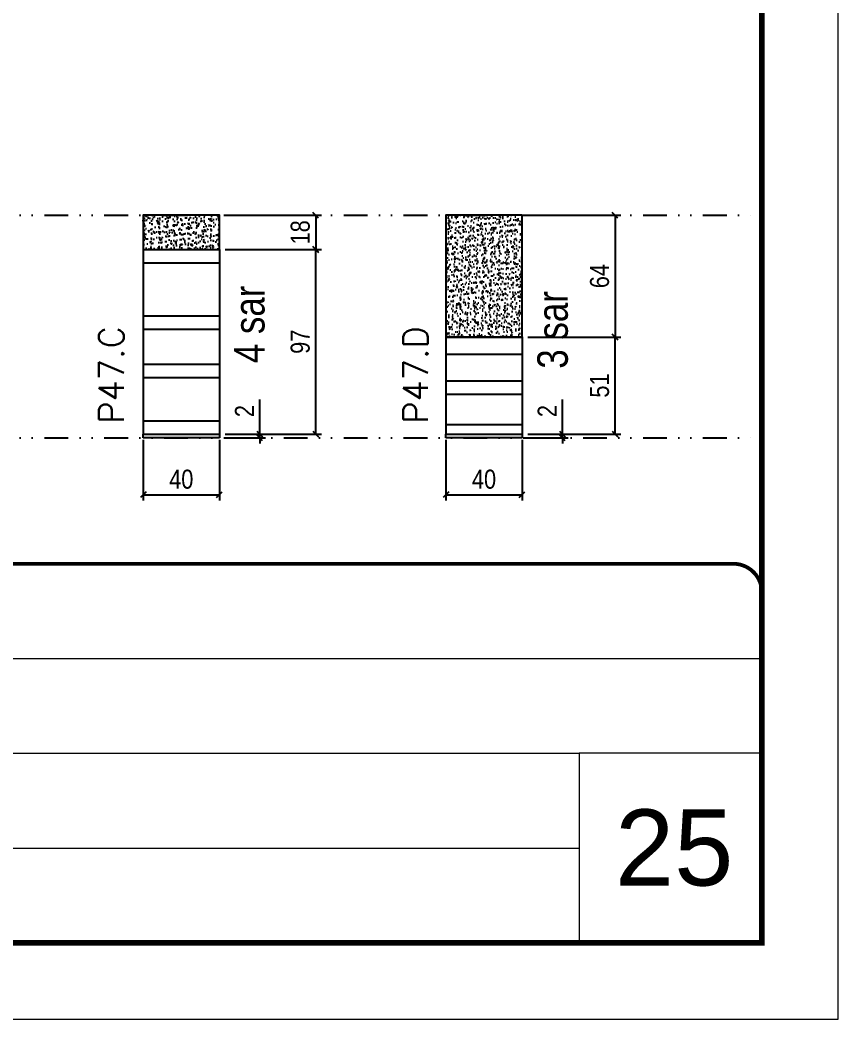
# Model space of a CAD drawing. Extents: x 808 to 7089, y -98 to 17032.
# Drawn here: x 1863 to 2293, y 9091 to 9616 of the extents above; entities that cross this region are included whole.
import ezdxf

# ---------------------------------------------------------------- set-up
doc = ezdxf.new("R2010")
doc.units = 0
for name, pattern in [('CONTINUO', [0]), ('DASHED', [0.75, 0.5, -0.25]), ('DIVIDE2', [0.625, 0.25, -0.125, 0, -0.125, 0, -0.125])]:
    doc.linetypes.add(name, pattern=pattern)
for name, color, linetype, lineweight in [('CARIMBO', 255, 'Continuous', 9), ('Folhas', 255, 'Continuous', 9), ('SARRAFO DE PRESSAO', 251, 'DASHED', 9), ('Texto Seção', 7, 'Continuous', 15)]:
    doc.layers.add(name, color=color, linetype=linetype, lineweight=lineweight)
for name, color, linetype in [('COTA', 241, 'Continuous'), ('NOMENCLATURA', 7, 'Continuous'), ('Nível', 160, 'Continuous'), ('Painéis', 200, 'Continuous'), ('SARR_2.2x7', 40, 'Continuous')]:
    doc.layers.add(name, color=color, linetype=linetype)
doc.styles.add('ARIAL', font='arial.ttf')
doc.styles.add('ARIAL_NARROW', font='ARIALN.TTF', dxfattribs={"height": 0.2})
doc.styles.add('COTA TECNICA', font='techl___.ttf', dxfattribs={"height": 10})
doc.styles.add('COTA TECNICA-50', font='techl___.ttf', dxfattribs={"height": 10})
doc.styles.add('REGUA-120', font='ROMANS.shx', dxfattribs={"height": 15})
doc.dimstyles.new('COTA PAINEL-50', dxfattribs={"dimtxt": 10, "dimasz": 3, "dimexe": 3, "dimexo": 3, "dimgap": 3, "dimtad": 1, "dimdec": 1, "dimzin": 12, "dimdsep": 46, "dimtxsty": 'COTA TECNICA-50', "dimblk1": 'OBLIQUE', "dimblk2": 'OBLIQUE', "dimsah": 1, "dimcen": 0.9, "dimclrd": 4, "dimclre": 4, "dimclrt": 240, "dimadec": 1, "dimazin": 3, "dimtfac": 1, "dimtdec": 1, "dimtmove": 0, "dimatfit": 3, "dimfxl": 1, "dimtolj": 1, "dimtzin": 12, "dimarcsym": 0})
doc.dimstyles.new('PAINEL', dxfattribs={"dimtxt": 10, "dimasz": 3, "dimexe": 3, "dimexo": 3, "dimgap": 3, "dimtad": 1, "dimdec": 1, "dimzin": 12, "dimdsep": 46, "dimtxsty": 'COTA TECNICA', "dimblk1": 'OBLIQUE', "dimblk2": 'OBLIQUE', "dimsah": 1, "dimcen": 0.9, "dimclrd": 4, "dimclre": 4, "dimclrt": 240, "dimadec": 1, "dimazin": 3, "dimtfac": 1, "dimtdec": 1, "dimtmove": 0, "dimatfit": 3, "dimfxl": 1, "dimtolj": 1, "dimtzin": 12, "dimarcsym": 0})

# ---------------------------------------------------------------- blocks, each defined once
blk = doc.blocks.new('9999999999')
at = {"color": 30, "linetype": 'CONTINUO'}
for p, q in [((98564.56, 34379.64), (99583.98, 34379.64)), ((98564.56, 34329.83), (99487.98, 34329.83)), ((99583.98, 34329.83), (99487.98, 34329.83)), ((99487.98, 34329.83), (99487.98, 34230.21)), ((98564.56, 34280.02), (99487.98, 34280.02))]:
    blk.add_line(p, q, dxfattribs=at)
at = {"color": 30, "linetype": 'CONTINUO', "const_width": 2}
blk.add_lwpolyline([(99583.98, 34230.21), (99583.98, 34414.45, 0.414214), (99568.98, 34429.45), (98228.98, 34429.45, 0.414214), (98213.98, 34414.45), (98213.98, 34245.21, 0.414214), (98228.98, 34230.21), (99583.98, 34230.21)], format="xyb", dxfattribs=at)
at = {"layer": 'Folhas'}
blk.add_lwpolyline([(98138.98, 34190.21), (99623.98, 34190.21), (99623.98, 35240.21), (98138.98, 35240.21)], close=True, dxfattribs=at)
at = {"layer": 'Folhas', "color": 30, "const_width": 3}
blk.add_lwpolyline([(98213.98, 34230.21), (99583.98, 34230.21), (99583.98, 35200.21), (98213.98, 35200.21)], close=True, dxfattribs=at)
blk = doc.blocks.new('_Oblique')
at = {"color": 0, "linetype": 'ByBlock', "lineweight": -2}
blk.add_line((-0.5, -0.5), (0.5, 0.5), dxfattribs=at)
blk = doc.blocks.new('*D1779')
at = {"layer": 'COTA', "color": 4, "lineweight": -2, "transparency": 16777216}
for p, q in [((2087.2, 9395.44), (2087.2, 9363.55)), ((2127.2, 9395.44), (2127.2, 9363.55)), ((2087.2, 9366.55), (2127.2, 9366.55))]:
    blk.add_line(p, q, dxfattribs=at)
at = {"layer": 'Defpoints', "color": 0, "transparency": 16777216}
for p in [(2087.2, 9398.44), (2127.2, 9398.44), (2127.2, 9366.55)]:
    blk.add_point(p, dxfattribs=at)
at = {"layer": 'COTA', "color": 4, "lineweight": -2, "transparency": 16777216, "xscale": 3, "yscale": 3, "zscale": 3, "rotation": 180}
blk.add_blockref('_Oblique', (2087.2, 9366.55), dxfattribs=at)
at = {"layer": 'COTA', "color": 4, "lineweight": -2, "transparency": 16777216, "xscale": 3, "yscale": 3, "zscale": 3}
blk.add_blockref('_Oblique', (2127.2, 9366.55), dxfattribs=at)
at = {"layer": 'COTA', "color": 240, "transparency": 16777216, "insert": (2107.2, 9374.65), "char_height": 10, "attachment_point": 5, "style": 'COTA TECNICA'}
blk.add_mtext('\\A1;40', dxfattribs=at)
blk = doc.blocks.new('*D1780')
at = {"layer": 'COTA', "color": 4, "lineweight": -2, "transparency": 16777216}
for p, q in [((2148.39, 9398.44), (2148.39, 9416.55)), ((2130.2, 9398.44), (2151.39, 9398.44)), ((2148.39, 9396.44), (2148.39, 9398.44)), ((2130.2, 9396.44), (2151.39, 9396.44)), ((2148.39, 9396.44), (2148.39, 9393.44))]:
    blk.add_line(p, q, dxfattribs=at)
at = {"layer": 'Defpoints', "color": 0, "transparency": 16777216}
for p in [(2127.2, 9398.44), (2148.39, 9398.44), (2127.2, 9396.44)]:
    blk.add_point(p, dxfattribs=at)
at = {"layer": 'COTA', "color": 4, "lineweight": -2, "transparency": 16777216, "xscale": 3, "yscale": 3, "zscale": 3}
for p, rotation in [((2148.39, 9398.44), 270), ((2148.39, 9396.44), 90)]:
    blk.add_blockref('_Oblique', p, dxfattribs=dict(at, rotation=rotation))
at = {"layer": 'COTA', "color": 240, "transparency": 16777216, "insert": (2140.39, 9410.5), "char_height": 10, "attachment_point": 5, "rotation": 90, "style": 'COTA TECNICA-50'}
blk.add_mtext('\\A1;2', dxfattribs=at)
blk = doc.blocks.new('*D1805')
at = {"layer": 'COTA', "color": 4, "linetype": 'ByBlock', "lineweight": -2, "transparency": 16777216}
for p, q in [((2130.2, 9513.44), (2179.04, 9513.44)), ((2176.04, 9513.44), (2176.04, 9449.42)), ((2130.2, 9449.42), (2179.04, 9449.42))]:
    blk.add_line(p, q, dxfattribs=at)
at = {"layer": 'Defpoints', "color": 0, "linetype": 'ByBlock', "transparency": 16777216}
for p in [(2127.2, 9513.44), (2127.2, 9449.42), (2176.04, 9449.42)]:
    blk.add_point(p, dxfattribs=at)
at = {"layer": 'COTA', "color": 4, "linetype": 'ByBlock', "lineweight": -2, "transparency": 16777216, "xscale": 3, "yscale": 3, "zscale": 3}
for p, rotation in [((2176.04, 9513.44), 90), ((2176.04, 9449.42), 270)]:
    blk.add_blockref('_Oblique', p, dxfattribs=dict(at, rotation=rotation))
at = {"layer": 'COTA', "color": 240, "linetype": 'ByBlock', "transparency": 16777216, "insert": (2167.94, 9481.43), "char_height": 10, "attachment_point": 5, "rotation": 90, "style": 'COTA TECNICA'}
blk.add_mtext('\\A1;64', dxfattribs=at)
blk = doc.blocks.new('*D1781')
at = {"layer": 'COTA', "color": 4, "lineweight": -2, "transparency": 16777216}
for p, q in [((2130.2, 9449.42), (2179.04, 9449.42)), ((2176.04, 9398.44), (2176.04, 9449.42)), ((2130.2, 9398.44), (2179.04, 9398.44))]:
    blk.add_line(p, q, dxfattribs=at)
at = {"layer": 'Defpoints', "color": 0, "transparency": 16777216}
for p in [(2127.2, 9449.42), (2176.04, 9449.42), (2127.2, 9398.44)]:
    blk.add_point(p, dxfattribs=at)
at = {"layer": 'COTA', "color": 4, "lineweight": -2, "transparency": 16777216, "xscale": 3, "yscale": 3, "zscale": 3}
for p, rotation in [((2176.04, 9449.42), 90), ((2176.04, 9398.44), 270)]:
    blk.add_blockref('_Oblique', p, dxfattribs=dict(at, rotation=rotation))
at = {"layer": 'COTA', "color": 240, "transparency": 16777216, "insert": (2167.93, 9423.93), "char_height": 10, "attachment_point": 5, "rotation": 90, "style": 'COTA TECNICA-50'}
blk.add_mtext('\\A1;51', dxfattribs=at)
blk = doc.blocks.new('*D1788')
at = {"layer": 'COTA', "color": 4, "lineweight": -2, "transparency": 16777216}
for p, q in [((1928.17, 9395.44), (1928.17, 9363.55)), ((1968.17, 9395.44), (1968.17, 9363.55)), ((1928.17, 9366.55), (1968.17, 9366.55))]:
    blk.add_line(p, q, dxfattribs=at)
at = {"layer": 'Defpoints', "color": 0, "transparency": 16777216}
for p in [(1928.17, 9398.44), (1968.17, 9398.44), (1968.17, 9366.55)]:
    blk.add_point(p, dxfattribs=at)
at = {"layer": 'COTA', "color": 4, "lineweight": -2, "transparency": 16777216, "xscale": 3, "yscale": 3, "zscale": 3, "rotation": 180}
blk.add_blockref('_Oblique', (1928.17, 9366.55), dxfattribs=at)
at = {"layer": 'COTA', "color": 4, "lineweight": -2, "transparency": 16777216, "xscale": 3, "yscale": 3, "zscale": 3}
blk.add_blockref('_Oblique', (1968.17, 9366.55), dxfattribs=at)
at = {"layer": 'COTA', "color": 240, "transparency": 16777216, "insert": (1948.17, 9374.65), "char_height": 10, "attachment_point": 5, "style": 'COTA TECNICA'}
blk.add_mtext('\\A1;40', dxfattribs=at)
blk = doc.blocks.new('*D1789')
at = {"layer": 'COTA', "color": 4, "lineweight": -2, "transparency": 16777216}
for p, q in [((1989.37, 9398.44), (1989.37, 9416.55)), ((1971.17, 9398.44), (1992.37, 9398.44)), ((1989.37, 9396.44), (1989.37, 9398.44)), ((1971.17, 9396.44), (1992.37, 9396.44)), ((1989.37, 9396.44), (1989.37, 9393.44))]:
    blk.add_line(p, q, dxfattribs=at)
at = {"layer": 'Defpoints', "color": 0, "transparency": 16777216}
for p in [(1968.17, 9398.44), (1989.37, 9398.44), (1968.17, 9396.44)]:
    blk.add_point(p, dxfattribs=at)
at = {"layer": 'COTA', "color": 4, "lineweight": -2, "transparency": 16777216, "xscale": 3, "yscale": 3, "zscale": 3}
for p, rotation in [((1989.37, 9398.44), 270), ((1989.37, 9396.44), 90)]:
    blk.add_blockref('_Oblique', p, dxfattribs=dict(at, rotation=rotation))
at = {"layer": 'COTA', "color": 240, "transparency": 16777216, "insert": (1981.37, 9410.5), "char_height": 10, "attachment_point": 5, "rotation": 90, "style": 'COTA TECNICA-50'}
blk.add_mtext('\\A1;2', dxfattribs=at)
blk = doc.blocks.new('*D1806')
at = {"layer": 'COTA', "color": 4, "linetype": 'ByBlock', "lineweight": -2, "transparency": 16777216}
for p, q in [((1971.17, 9513.44), (2021.8, 9513.44)), ((2018.8, 9513.44), (2018.8, 9495.42)), ((1971.17, 9495.42), (2021.8, 9495.42))]:
    blk.add_line(p, q, dxfattribs=at)
at = {"layer": 'Defpoints', "color": 0, "linetype": 'ByBlock', "transparency": 16777216}
for p in [(1968.17, 9513.44), (1968.17, 9495.42), (2018.8, 9495.42)]:
    blk.add_point(p, dxfattribs=at)
at = {"layer": 'COTA', "color": 4, "linetype": 'ByBlock', "lineweight": -2, "transparency": 16777216, "xscale": 3, "yscale": 3, "zscale": 3}
for p, rotation in [((2018.8, 9513.44), 90), ((2018.8, 9495.42), 270)]:
    blk.add_blockref('_Oblique', p, dxfattribs=dict(at, rotation=rotation))
at = {"layer": 'COTA', "color": 240, "linetype": 'ByBlock', "transparency": 16777216, "insert": (2010.71, 9504.43), "char_height": 10, "attachment_point": 5, "rotation": 90, "style": 'COTA TECNICA'}
blk.add_mtext('\\A1;18', dxfattribs=at)
blk = doc.blocks.new('*D1807')
at = {"layer": 'COTA', "color": 4, "lineweight": -2, "transparency": 16777216}
for p, q in [((1971.17, 9495.44), (2021.8, 9495.44)), ((2018.8, 9398.44), (2018.8, 9495.44)), ((1971.17, 9398.44), (2021.8, 9398.44))]:
    blk.add_line(p, q, dxfattribs=at)
at = {"layer": 'Defpoints', "color": 0, "transparency": 16777216}
for p in [(1968.17, 9495.44), (2018.8, 9495.44), (1968.17, 9398.44)]:
    blk.add_point(p, dxfattribs=at)
at = {"layer": 'COTA', "color": 4, "lineweight": -2, "transparency": 16777216, "xscale": 3, "yscale": 3, "zscale": 3}
for p, rotation in [((2018.8, 9495.44), 90), ((2018.8, 9398.44), 270)]:
    blk.add_blockref('_Oblique', p, dxfattribs=dict(at, rotation=rotation))
at = {"layer": 'COTA', "color": 240, "transparency": 16777216, "insert": (2010.7, 9446.94), "char_height": 10, "attachment_point": 5, "rotation": 90, "style": 'COTA TECNICA-50'}
blk.add_mtext('\\A1;97', dxfattribs=at)

msp = doc.modelspace()

# ---------------------------------------------------------------- hatches: boundary and pattern name
at = {"layer": 'COTA', "linetype": 'ByBlock'}
h = msp.add_hatch(dxfattribs=at)
h.set_pattern_fill('AR-CONC', color=256, scale=0.03)
h.set_pattern_definition([(50, (-1598.5, -4594.3004), (5.4655401, -0.4781726), [0.5715, -6.2865]), (355, (-1598.5, -4594.3004), (-1.0573026, 5.7317054), [0.4572, -5.0292175]), (100.451445, (-1598.0445, -4594.3403), (4.4082374, 5.2535326), [0.4857003, -5.3427073]), (46.1842, (-1598.5, -4592.7764), (8.1323712, -1.2612698), [0.85725, -9.42975]), (96.63556, (-1597.822, -4592.8815), (7.122124, 7.4227837), [0.7285507, -8.0140682]), (351.18415, (-1598.5, -4592.7764), (7.122124, 7.4227837), [0.685799, -7.543792]), (21, (-1597.738, -4593.1574), (4.5484317, -3.067956), [0.5715, -6.2865]), (326, (-1597.738, -4593.1574), (1.8540609, 5.525639), [0.4572, -5.0292]), (71.451445, (-1597.359, -4593.413), (6.4024926, 2.457683), [0.4857003, -5.3426981]), (37.5, (-1598.5, -4594.3004), (0.0926581, 2.53665117), [0, -4.96824, 0, -5.1054, 0, -5.04825]), (7.5, (-1598.5, -4594.3004), (2.0045899, 3.00541724), [0, -2.91084, 0, -4.85394, 0, -1.92405]), (327.5, (-1600.1993, -4594.3004), (4.06771786, -0.17186232), [0, -1.905, 0, -5.9436, 0, -7.8867]), (317.5, (-1600.9613, -4594.3004), (4.4438754, 0.7627947), [0, -2.4765, 0, -3.94716, 0, -5.6007])])
h.paths.add_polyline_path([(1928.17, 9495.44), (1968.17, 9495.44), (1968.17, 9513.44), (1928.17, 9513.44)])
h = msp.add_hatch(dxfattribs=at)
h.set_pattern_fill('AR-CONC', color=256, scale=0.03)
h.set_pattern_definition([(50, (-4768.5, -2321.15), (5.46554, -0.4781726), [0.5715, -6.2865]), (355, (-4768.5, -2321.15), (-1.0573026, 5.7317054), [0.4572, -5.0292175]), (100.451445, (-4768.0445, -2321.19), (4.4082374, 5.2535326), [0.4857003, -5.3427073]), (46.1842, (-4768.5, -2319.626), (8.1323712, -1.26127), [0.85725, -9.42975]), (96.63556, (-4767.822, -2319.731), (7.122124, 7.4227837), [0.7285507, -8.014068]), (351.18415, (-4768.5, -2319.626), (7.122124, 7.4227837), [0.685799, -7.543792]), (21, (-4767.738, -2320.007), (4.5484317, -3.067956), [0.5715, -6.2865]), (326, (-4767.738, -2320.007), (1.8540609, 5.525639), [0.4572, -5.0292]), (71.451445, (-4767.359, -2320.263), (6.4024926, 2.457683), [0.4857003, -5.3426981]), (37.5, (-4768.5, -2321.1502), (0.0926581, 2.53665117), [0, -4.96824, 0, -5.1054, 0, -5.04825]), (7.5, (-4768.5, -2321.1502), (2.0045899, 3.00541724), [0, -2.91084, 0, -4.85394, 0, -1.92405]), (327.5, (-4770.1993, -2321.1502), (4.06771786, -0.17186232), [0, -1.905, 0, -5.9436, 0, -7.8867]), (317.5, (-4770.9613, -2321.1502), (4.4438754, 0.7627947), [0, -2.4765, 0, -3.94716, 0, -5.6007])])
h.paths.add_polyline_path([(2087.2, 9449.44), (2127.2, 9449.44), (2127.2, 9513.44), (2087.2, 9513.44)])

# ---------------------------------------------------------------- linework, layer by layer
for points in [[(1928.17, 9495.42), (1968.17, 9495.42), (1968.17, 9513.44), (1928.17, 9513.44)], [(2087.2, 9449.42), (2127.2, 9449.42), (2127.2, 9513.44), (2087.2, 9513.44)]]:
    msp.add_lwpolyline(points, close=True, dxfattribs=at)
at = {"layer": 'Nível', "color": 4, "linetype": 'DIVIDE2', "ltscale": 50}
for p, q in [((1310.16, 9513.44), (2253.17, 9513.44)), ((1310.16, 9396.44), (2253.17, 9396.44))]:
    msp.add_line(p, q, dxfattribs=at)
at = {"layer": 'Painéis'}
for p, q in [((1928.17, 9495.44), (1928.17, 9398.44)), ((1928.17, 9495.44), (1968.17, 9495.44)), ((1968.17, 9495.44), (1968.17, 9398.44)), ((2087.2, 9449.44), (2087.2, 9398.44)), ((2087.2, 9449.44), (2127.2, 9449.44)), ((2127.2, 9449.44), (2127.2, 9398.44)), ((1928.17, 9398.44), (1968.17, 9398.44)), ((1928.17, 9398.44), (1968.17, 9398.44)), ((1928.17, 9396.44), (1928.17, 9398.44)), ((1968.17, 9398.44), (1968.17, 9396.44)), ((2087.2, 9398.44), (2127.2, 9398.44)), ((2087.2, 9398.44), (2127.2, 9398.44)), ((2087.2, 9396.44), (2087.2, 9398.44)), ((2127.2, 9398.44), (2127.2, 9396.44)), ((1968.17, 9396.44), (1928.17, 9396.44)), ((2127.2, 9396.44), (2087.2, 9396.44))]:
    msp.add_line(p, q, dxfattribs=at)
at = {"layer": 'SARR_2.2x7'}
for p, q in [((1928.17, 9488.44), (1968.17, 9488.44)), ((1928.17, 9460.63), (1968.17, 9460.63)), ((1928.17, 9453.63), (1968.17, 9453.63)), ((2087.2, 9440.44), (2127.2, 9440.44)), ((1928.17, 9435.19), (1968.17, 9435.19)), ((1928.17, 9428.19), (1968.17, 9428.19)), ((2087.2, 9426.37), (2127.2, 9426.37)), ((2087.2, 9419.37), (2127.2, 9419.37)), ((1928.17, 9405.44), (1968.17, 9405.44)), ((2087.2, 9403.44), (2127.2, 9403.44))]:
    msp.add_line(p, q, dxfattribs=at)

# ---------------------------------------------------------------- block references
at = {"layer": 'SARRAFO DE PRESSAO', "color": 6, "linetype": 'ByBlock'}
msp.add_blockref('9999999999', (-97330.81, -25099.18), dxfattribs=at)

# ---------------------------------------------------------------- texts
at = {"layer": 'CARIMBO', "style": 'ARIAL'}
msp.add_text('25', height=40, dxfattribs=at).set_placement((2176.03, 9161.17))
at = {"layer": 'NOMENCLATURA', "style": 'ARIAL_NARROW'}
for s, p in [('4 sar', (1991.91, 9435.68)), ('3 sar', (2151.22, 9432.78))]:
    msp.add_text(s, height=16, rotation=90, dxfattribs=at).set_placement(p)
at = {"layer": 'Texto Seção', "char_height": 13, "width": 285.3299, "attachment_point": 7, "rotation": 90, "style": 'REGUA-120'}
for s, insert in [('P47.C', (1917.93, 9403.85)), ('\\pxt4;P47.D', (2077.75, 9403.85))]:
    msp.add_mtext(s, dxfattribs=dict(at, insert=insert))

# ---------------------------------------------------------------- dimensions: what is measured, and where the dimension line sits
at = {"layer": 'COTA', "linetype": 'ByBlock'}
for base, p1, p2, picture, middle in [((2018.8, 9495.42), (1968.17, 9513.44), (1968.17, 9495.42), '*D1806', (2010.71, 9504.43)), ((2176.04, 9449.42), (2127.2, 9513.44), (2127.2, 9449.42), '*D1805', (2167.94, 9481.43))]:
    dim = msp.add_linear_dim(base=base, p1=p1, p2=p2, angle=90, dimstyle='PAINEL', dxfattribs=at)
    dim.commit()
    dim.dimension.update_dxf_attribs({"geometry": picture, "text_midpoint": middle})
at = {"layer": 'COTA'}
for base, p1, p2, picture, middle in [((2018.8, 9495.44), (1968.17, 9398.44), (1968.17, 9495.44), '*D1807', (2010.7, 9446.94)), ((2176.04, 9449.42), (2127.2, 9398.44), (2127.2, 9449.42), '*D1781', (2167.93, 9423.93))]:
    dim = msp.add_linear_dim(base=base, p1=p1, p2=p2, angle=90, dimstyle='COTA PAINEL-50', dxfattribs=at)
    dim.commit()
    dim.dimension.update_dxf_attribs({"geometry": picture, "text_midpoint": middle})
for base, p1, p2, picture, middle in [((1989.37, 9398.44), (1968.17, 9396.44), (1968.17, 9398.44), '*D1789', (1989.37, 9410.5)), ((2148.39, 9398.44), (2127.2, 9396.44), (2127.2, 9398.44), '*D1780', (2148.39, 9410.5))]:
    dim = msp.add_linear_dim(base=base, p1=p1, p2=p2, angle=90, dimstyle='COTA PAINEL-50', dxfattribs=at)
    dim.commit()
    dim.dimension.update_dxf_attribs({"geometry": picture, "text_midpoint": middle, "dimtype": 160})
for base, p1, p2, picture, middle in [((1968.17, 9366.55), (1928.17, 9398.44), (1968.17, 9398.44), '*D1788', (1948.17, 9374.65)), ((2127.2, 9366.55), (2087.2, 9398.44), (2127.2, 9398.44), '*D1779', (2107.2, 9374.65))]:
    dim = msp.add_linear_dim(base=base, p1=p1, p2=p2, dimstyle='PAINEL', override={"dimarcsym": 2}, dxfattribs=at)
    dim.commit()
    dim.dimension.update_dxf_attribs({"geometry": picture, "text_midpoint": middle})

doc.saveas('drawing.dxf')
